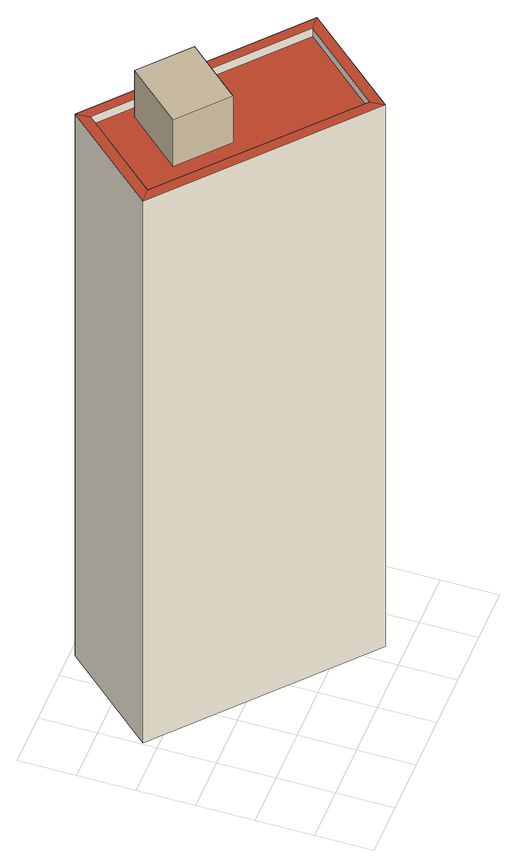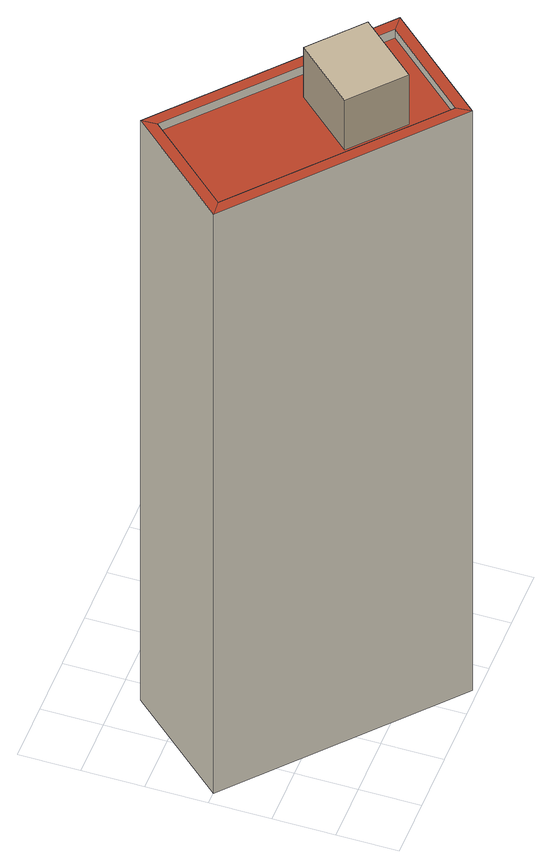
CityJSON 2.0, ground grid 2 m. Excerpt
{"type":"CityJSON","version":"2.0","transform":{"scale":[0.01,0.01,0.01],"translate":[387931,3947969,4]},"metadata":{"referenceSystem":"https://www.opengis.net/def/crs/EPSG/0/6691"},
"CityObjects":{
"building1":{"type":"Building","attributes":{"13+区市町村コード+大字・町コード+町・丁目コード":"13102005007","class":"3002","measuredHeight":23.6,"storeysAboveGround":8,"storeysBelowGround":0,"usage":"402","地区計画":"銀座地区","大字・町コード":"5","延べ面積換算係数":"1","町・丁目コード":"7"},"address":[{"country":"日本","locality":"東京都中央区銀座七丁目"}],"children":["building1-1"],"geometry":[{"type":"Solid","lod":"2","boundaries":[[[[0,1,2,3]],[[4,5,6,7]],[[8,9,5,4]],[[10,11,12,13]],[[7,6,14,15]],[[15,14,9,8]],[[13,8,4,10]],[[11,7,15,12]],[[6,5,0,3]],[[10,4,7,11]],[[5,9,1,0]],[[14,6,3,2]],[[12,15,8,13]],[[9,14,2,1]]]],"semantics":{"surfaces":[{"type":"GroundSurface"},{"type":"RoofSurface"},{"type":"WallSurface"}],"values":[[0,1,1,1,1,1,2,2,2,2,2,2,2,2]]}}]},
"building1-1":{"type":"BuildingInstallation","attributes":{"relationToConstruction":"outside"},"parents":["building1"],"geometry":[{"type":"MultiSurface","lod":"2","boundaries":[[[16,17,18,19]],[[16,20,21,17]],[[19,22,20,16]],[[20,22,23,21]],[[17,21,23,18]],[[18,23,22,19]]]}]}
},
"vertices":[
[666,68,11],[8,652,11],[302,983,11],[960,401,11],[662,120,2470],[666,68,2470],[960,401,2470],[909,398,2470],[60,655,2470],[8,652,2470],[662,120,2435],[909,398,2435],[306,932,2435],[60,655,2435],[302,983,2470],[306,932,2470],
[381,480,2435],[218,625,2435],[385,813,2435],[548,668,2435],[381,480,2646],[218,625,2646],[548,668,2646],[385,813,2646]
]}
